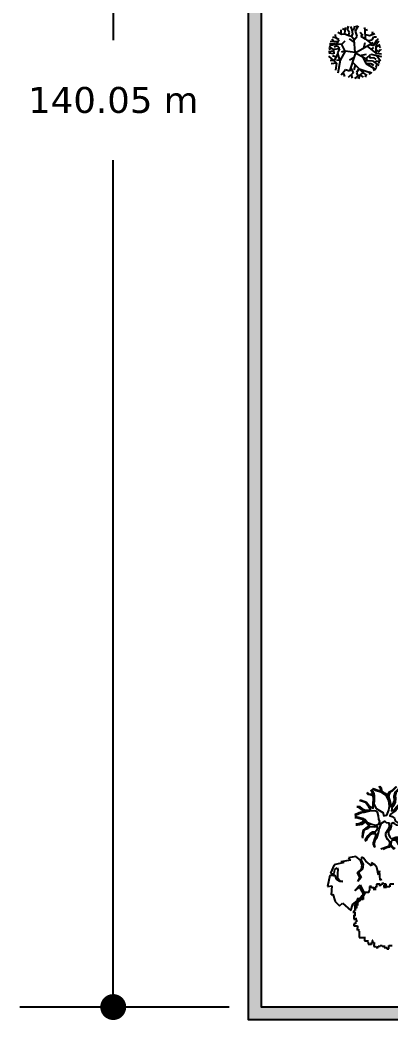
# Model space of a CAD drawing. Header units: inches. Extents: x 78 to 302, y -105 to 74.
# Drawn here: x 78 to 106.6, y -84.2 to -6.9 of the extents above; entities that cross this region are included whole.
import ezdxf

# ---------------------------------------------------------------- set-up
doc = ezdxf.new("R2010")
doc.units = ezdxf.units.IN
doc.header["$LTSCALE"] = 0.05
doc.header["$MEASUREMENT"] = 0
doc.layers.get('0').update_dxf_attribs({"color": 62})
doc.layers.add('rayas', color=7, linetype='Continuous')
doc.styles.get("Standard").update_dxf_attribs({"font": 'verdana.ttf'})
doc.dimstyles.get("Standard").update_dxf_attribs({"dimtxt": 0.18, "dimasz": 0.18, "dimexe": 0.18, "dimexo": 0.0625, "dimgap": 0.09, "dimtad": 0, "dimtih": 1, "dimtoh": 1, "dimdec": 4, "dimzin": 0, "dimdsep": 46, "dimtxsty": 'Standard', "dimcen": 0.09, "dimadec": 0, "dimazin": 0, "dimtfac": 1, "dimtdec": 4, "dimtofl": 0, "dimtmove": 0, "dimatfit": 3, "dimfxl": 1, "dimtolj": 1, "dimtzin": 0, "dimarcsym": 0})

# ---------------------------------------------------------------- blocks, each defined once
blk = doc.blocks.new('cg_t10')
for points in [[(-0.028, 0.1206), (-0.0285, 0.114), (-0.0271, 0.1053), (-0.0252, 0.0971), (-0.0214, 0.0905), (-0.0161, 0.0854), (-0.019, 0.0818), (-0.0252, 0.0752), (-0.029, 0.0676), (-0.0357, 0.0727), (-0.0414, 0.0818), (-0.0485, 0.0926), (-0.0623, 0.0941), (-0.0766, 0.0961)], [(0.0077, 0.1239), (0.0153, 0.1074), (0.0186, 0.0982), (0.021, 0.0875), (0.0262, 0.066), (0.0267, 0.0513), (0.0253, 0.0441), (0.02, 0.0375), (0.0067, 0.0344), (-0.0071, 0.0329), (-0.0152, 0.0288), (-0.0276, 0.0329), (-0.0304, 0.0431), (-0.0276, 0.0589), (-0.0209, 0.0747), (-0.0076, 0.0854), (-0.0052, 0.09), (0.0015, 0.1155), (0.0029, 0.1242)], [(0, 0.1242), (-0.0004, 0.116), (-0.0028, 0.1084), (-0.0071, 0.0951), (-0.0104, 0.089), (-0.0176, 0.0951), (-0.0233, 0.1048), (-0.0252, 0.114), (-0.0252, 0.1206)], [(0.011, 0.1237), (0.0186, 0.1079), (0.0258, 0.0798), (0.0286, 0.0941), (0.0396, 0.1104), (0.04, 0.117)], [(0.0429, 0.1165), (0.0424, 0.1068), (0.0353, 0.0971), (0.0291, 0.0864), (0.0286, 0.0727), (0.031, 0.0635), (0.0405, 0.0696), (0.0576, 0.0824), (0.0657, 0.1058)], [(-0.0899, 0.0854), (-0.0861, 0.0783), (-0.0785, 0.0747), (-0.0695, 0.0676), (-0.0628, 0.0589), (-0.0614, 0.0441), (-0.0723, 0.0446), (-0.0818, 0.0482), (-0.0909, 0.0513), (-0.0985, 0.0538), (-0.1032, 0.0538), (-0.1137, 0.0497)], [(-0.0804, 0.0936), (-0.0671, 0.0915), (-0.0556, 0.0895), (-0.0509, 0.0885), (-0.0456, 0.0824), (-0.0428, 0.0742), (-0.0347, 0.0635), (-0.0357, 0.0472), (-0.0352, 0.0375), (-0.0466, 0.0385), (-0.0566, 0.0456), (-0.0571, 0.0558), (-0.0614, 0.0645), (-0.0714, 0.0742), (-0.0828, 0.0813), (-0.0866, 0.0875)], [(0.0676, 0.1033), (0.0614, 0.0854), (0.0595, 0.0788), (0.0434, 0.0676), (0.0358, 0.0528), (0.0467, 0.0533), (0.0548, 0.0533), (0.071, 0.0518), (0.0833, 0.0528), (0.0872, 0.065), (0.0891, 0.0727), (0.0957, 0.0783)], [(-0.1155, 0.0457), (-0.1013, 0.0502), (-0.0856, 0.0441), (-0.0766, 0.038), (-0.0599, 0.0334), (-0.0456, 0.0303), (-0.029, 0.0232), (-0.0223, 0.0207), (-0.0142, 0.0084), (-0.0199, 0.0033), (-0.0209, -0.0069), (-0.0209, -0.0069), (-0.0357, -0.0084), (-0.0471, -0.0033), (-0.0614, 0.0059), (-0.0695, 0.0059), (-0.0818, 0.0008), (-0.0833, -0.0038), (-0.0928, -0.01), (-0.1104, -0.0084), (-0.1142, 0.0023), (-0.122, 0.0234)], [(0.1087, 0.06), (0.0971, 0.0518), (0.0843, 0.0492), (0.0657, 0.0502), (0.0514, 0.0513), (0.0353, 0.0416), (0.0186, 0.0166), (0.0062, 0.012), (0.0091, 0.0013), (0.0281, -0.0069), (0.0443, -0.01), (0.0657, -0.0074), (0.0853, 0.0028), (0.0976, 0.0222), (0.1033, 0.0416), (0.1105, 0.0566)], [(0.0971, 0.0767), (0.091, 0.0711), (0.0895, 0.0609), (0.0867, 0.0548), (0.0914, 0.0543), (0.0952, 0.0564), (0.1071, 0.0614)], [(0.1119, 0.0518), (0.1076, 0.0431), (0.1014, 0.0227), (0.11, 0.0237), (0.12, 0.0314)], [(-0.1223, 0.015), (-0.1161, 0.0023), (-0.1128, -0.0105), (-0.109, -0.0145), (-0.1123, -0.0161), (-0.1185, -0.0222), (-0.1204, -0.0273)], [(0.1205, 0.0278), (0.1143, 0.0227), (0.1038, 0.0207), (0.101, 0.0196), (0.0967, 0.0135), (0.0929, 0.0048), (0.0833, -0.0018), (0.0891, -0.0028), (0.0995, -0.01), (0.1057, -0.0207), (0.1191, -0.0349)], [(-0.1204, -0.0314), (-0.1156, -0.0227), (-0.109, -0.0176), (-0.1042, -0.0161), (-0.0918, -0.0171), (-0.0861, -0.0222), (-0.0861, -0.0298), (-0.0894, -0.0349), (-0.1009, -0.0416), (-0.1085, -0.0472), (-0.1099, -0.0559)], [(-0.1085, -0.0594), (-0.1066, -0.0513), (-0.0999, -0.0451), (-0.0913, -0.04), (-0.0852, -0.037), (-0.0823, -0.0324), (-0.0818, -0.0385), (-0.0814, -0.0472), (-0.0823, -0.0589), (-0.0814, -0.0645), (-0.0775, -0.0727), (-0.0704, -0.0859), (-0.0628, -0.0987), (-0.0537, -0.1109)], [(-0.0327, -0.1198), (-0.0285, -0.1089), (-0.0242, -0.0834), (-0.0266, -0.064), (-0.0309, -0.0492), (-0.0299, -0.0385), (-0.0247, -0.0303), (-0.0209, -0.0237), (-0.0247, -0.0161), (-0.0333, -0.0161), (-0.0461, -0.0125), (-0.0556, -0.0054), (-0.0642, -0.0064), (-0.0761, -0.0105), (-0.0818, -0.0171), (-0.0756, -0.0339), (-0.0747, -0.0472), (-0.0775, -0.0604), (-0.0656, -0.0895), (-0.0482, -0.1145)], [(0.0677, -0.1041), (0.0605, -0.0972), (0.0567, -0.0798), (0.0548, -0.062), (0.0419, -0.0457), (0.0253, -0.0334), (0.0129, -0.013), (0.0062, -0.0115), (0.0043, -0.0202), (0.0005, -0.0247), (-0.0028, -0.0283), (-0.0123, -0.0314), (-0.0233, -0.0462), (-0.0166, -0.063), (-0.008, -0.0757), (0.0048, -0.0839), (0.0229, -0.0885), (0.0443, -0.0926), (0.0538, -0.0992), (0.0651, -0.1058)], [(0.1129, -0.0507), (0.1048, -0.0436), (0.0986, -0.036), (0.0853, -0.0319), (0.0738, -0.0324), (0.0576, -0.0314), (0.0448, -0.0253), (0.0362, -0.0186), (0.03, -0.0181), (0.0253, -0.0171), (0.0296, -0.0273), (0.04, -0.0354), (0.0519, -0.0472), (0.061, -0.0543), (0.0743, -0.0604), (0.0929, -0.0625), (0.1038, -0.0681)], [(0.1181, -0.0365), (0.111, -0.0293), (0.1019, -0.0196), (0.0971, -0.0125), (0.09, -0.0079), (0.0805, -0.0059), (0.0686, -0.01), (0.0543, -0.013), (0.041, -0.0125), (0.0529, -0.0232), (0.0662, -0.0288), (0.0829, -0.0278), (0.0995, -0.0324), (0.1143, -0.0487)], [(0.001, -0.1242), (-0.0014, -0.1186), (-0.008, -0.112), (-0.0147, -0.1074), (-0.019, -0.0916), (-0.018, -0.0768), (-0.0214, -0.063), (-0.0119, -0.0793), (-0.0028, -0.0864), (0.0048, -0.0961), (0.0167, -0.1074), (0.0219, -0.1221)], [(0.1024, -0.0696), (0.0891, -0.0645), (0.0748, -0.063), (0.0619, -0.0599), (0.0567, -0.0564), (0.061, -0.066), (0.0624, -0.0752), (0.0619, -0.088), (0.0634, -0.0936), (0.0691, -0.1023)], [(-0.0299, -0.1196), (-0.0271, -0.1125), (-0.0233, -0.0992), (-0.0185, -0.1099), (-0.0099, -0.1135), (-0.0023, -0.1216), (-0.0023, -0.1237)], [(0.0248, -0.1211), (0.0205, -0.1079), (0.0196, -0.1043), (0.0129, -0.0992), (0.0029, -0.0905), (0.0024, -0.087), (0.011, -0.088), (0.0343, -0.0936), (0.0467, -0.0987), (0.0614, -0.1079)]]:
    blk.add_lwpolyline(points)
blk = doc.blocks.new('shrub4')
for p, q in [((-0.0423, 0.0747), (-0.0699, 0.078)), ((-0.0423, 0.0747), (-0.0445, 0.095)), ((-0.0332, 0.0832), (-0.0423, 0.0747)), ((-0.0332, 0.0832), (-0.0148, 0.1043)), ((-0.0332, 0.0832), (-0.0325, 0.0984)), ((-0.0042, 0.0687), (-0.0332, 0.0832)), ((-0.0184, 0.078), (-0.0134, 0.09)), ((-0.0063, 0.0841), (-0.0042, 0.1043)), ((0.0099, 0.0865), (-0.0063, 0.0841)), ((0.0035, 0.0865), (0.0021, 0.1052)), ((0.0148, 0.0941), (0.0099, 0.1043)), ((0.0106, 0.0865), (0.0227, 0.1026)), ((0.0134, 0.0619), (0.0106, 0.0865)), ((0.0241, 0.0713), (0.0198, 0.0832)), ((0.0304, 0.0789), (0.0247, 0.101)), ((0.0297, 0.0543), (0.0325, 0.1018)), ((0.041, 0.0848), (0.0395, 0.0984)), ((0.0403, 0.0841), (0.0509, 0.0908)), ((0.0403, 0.0696), (0.0403, 0.0841)), ((0.048, 0.0645), (0.0559, 0.0772)), ((0.0551, 0.078), (0.0587, 0.0891)), ((0.0559, 0.0772), (0.0678, 0.078)), ((-0.0798, 0.0484), (-0.0939, 0.0441)), ((-0.0678, 0.0398), (-0.0883, 0.0569)), ((-0.0304, 0.0602), (-0.0812, 0.0687)), ((-0.0727, 0.0237), (-0.0678, 0.0398)), ((-0.0311, 0.0619), (-0.0318, 0.0747)), ((-0.0311, 0.0611), (-0.0042, 0.0687)), ((0.0035, 0.0416), (-0.0304, 0.0602)), ((-0.0028, 0.0696), (0.0134, 0.0619)), ((-0.0008, 0.0024), (0.0035, 0.0416)), ((0.0035, 0.0424), (0.0007, 0.0552)), ((0.0035, 0.0416), (0.0297, 0.0543)), ((0.0148, 0.0628), (0.0241, 0.0713)), ((0.0297, 0.0552), (0.0438, 0.0416)), ((0.0312, 0.073), (0.048, 0.0645)), ((0.0636, 0.0272), (0.0693, 0.0424)), ((0.0678, 0.0552), (0.0763, 0.0696)), ((0.0693, 0.0433), (0.0678, 0.0552)), ((0.0686, 0.056), (0.0869, 0.0569)), ((0.0693, 0.0424), (0.0855, 0.0407)), ((0.0855, 0.0407), (0.0897, 0.0518)), ((0.0855, 0.0407), (0.0962, 0.0382)), ((-0.0925, -0.0076), (-0.1018, 0.0043)), ((-0.0869, 0.0178), (-0.1004, 0.0137)), ((-0.0791, 0.0102), (-0.0975, 0.0289)), ((-0.0601, 0.0187), (-0.0791, 0.0102)), ((-0.0021, 0.0009), (-0.0728, 0.0237)), ((-0.0502, 0.0026), (-0.0678, 0.0076)), ((-0.0395, 0.0119), (-0.0643, -0.0135)), ((-0.0219, 0.0076), (-0.0304, 0.0246)), ((-0.0021, 0.0009), (-0.0283, -0.0458)), ((-0.0014, 0), (0.038, -0.0666)), ((-0.0008, 0.0024), (0.048, 0.0068)), ((0.0389, 0.0059), (0.0516, 0.0237)), ((0.048, 0.0068), (0.0608, 0.017)), ((0.048, 0.0068), (0.0615, -0.005)), ((0.0608, 0.017), (0.0636, 0.0272)), ((0.0608, 0.017), (0.0699, 0.0111)), ((0.0615, -0.005), (0.0812, 0.0017)), ((0.0636, 0.028), (0.0763, 0.0237)), ((0.0699, 0.0111), (0.0869, 0.0144)), ((0.0763, 0.0237), (0.0862, 0.0314)), ((0.0812, 0.0017), (0.1018, -0.011)), ((0.0862, 0.0314), (0.1004, 0.028)), ((0.0869, 0.0144), (0.0996, 0.0196)), ((0.0869, 0.0144), (0.0891, 0.0059)), ((0.0891, 0.0059), (0.1025, 0.0035)), ((-0.089, -0.0144), (-0.1024, -0.0102)), ((-0.0975, -0.0017), (-0.101, -0.0034)), ((-0.0869, -0.0152), (-0.0968, -0.0288)), ((-0.0869, -0.0382), (-0.0968, -0.0365)), ((-0.0777, -0.0025), (-0.0925, -0.0076)), ((-0.0791, -0.028), (-0.0897, -0.0432)), ((-0.0784, -0.0288), (-0.089, -0.0144)), ((-0.065, -0.0126), (-0.0784, -0.0288)), ((-0.0643, -0.0119), (-0.0777, -0.0025)), ((-0.0643, -0.0135), (-0.077, -0.0517)), ((-0.017, -0.0263), (-0.0438, -0.0389)), ((-0.0325, -0.0339), (-0.0332, -0.0645)), ((-0.012, -0.022), (-0.0077, -0.0415)), ((0.017, -0.0306), (0.0381, -0.0365)), ((0.0346, -0.0593), (0.0516, -0.0373)), ((0.0509, -0.0373), (0.0601, -0.0204)), ((0.0516, -0.0373), (0.0855, -0.0365)), ((0.0601, -0.0204), (0.0713, -0.0271)), ((0.0686, -0.0373), (0.065, -0.0526)), ((0.0678, -0.0237), (0.0755, -0.0169)), ((0.0855, -0.0373), (0.0954, -0.0339)), ((0.0855, -0.0365), (0.0877, -0.0449)), ((0.094, -0.0059), (0.1032, -0.0025)), ((-0.077, -0.0517), (-0.0862, -0.0543)), ((-0.0755, -0.0517), (-0.0791, -0.0619)), ((-0.0607, -0.0669), (-0.0713, -0.0704)), ((-0.0615, -0.0678), (-0.065, -0.0788)), ((-0.0438, -0.0389), (-0.0607, -0.0669)), ((-0.0332, -0.0645), (-0.0508, -0.089)), ((-0.0431, -0.0576), (-0.0494, -0.0687)), ((-0.0438, -0.0389), (-0.0431, -0.0576)), ((-0.0395, -0.0738), (-0.0332, -0.0823)), ((-0.0205, -0.0687), (-0.0283, -0.0771)), ((-0.0247, -0.0398), (-0.0077, -0.0576)), ((-0.0148, -0.0517), (-0.0219, -0.056)), ((-0.0219, -0.056), (-0.0205, -0.0687)), ((-0.0077, -0.0576), (-0.0162, -0.0992)), ((0.0227, -0.0449), (-0.0035, -0.078)), ((0.012, -0.061), (0.0177, -0.0695)), ((0.0304, -0.0551), (0.0255, -0.0687)), ((0.0255, -0.0687), (0.0466, -0.0814)), ((0.0452, -0.0491), (0.0474, -0.0627)), ((0.0474, -0.0627), (0.0594, -0.0695)), ((0.0594, -0.0695), (0.0594, -0.0806)), ((0.065, -0.0526), (0.0721, -0.0738)), ((0.0672, -0.0636), (0.0806, -0.0661)), ((-0.0572, -0.078), (-0.0615, -0.0797)), ((-0.0445, -0.0814), (-0.0572, -0.078)), ((-0.036, -0.0865), (-0.0438, -0.0908)), ((-0.0332, -0.0823), (-0.036, -0.0924)), ((-0.012, -0.0806), (-0.0332, -0.0949)), ((-0.0035, -0.078), (-0.0063, -0.0992)), ((-0.0028, -0.0788), (0.0212, -0.0788)), ((0.0092, -0.0806), (0.0007, -0.089)), ((0.0007, -0.089), (0.0106, -0.0941)), ((0.0106, -0.0941), (0.0078, -0.0984)), ((0.0255, -0.089), (0.0177, -0.0958)), ((0.0212, -0.0788), (0.0297, -0.0941)), ((0.0219, -0.0788), (0.0332, -0.0814)), ((0.0332, -0.0814), (0.0438, -0.089)), ((0.0466, -0.0814), (0.053, -0.0882))]:
    blk.add_line(p, q)
blk = doc.blocks.new('_Dot')
at = {"color": 0, "linetype": 'ByBlock', "lineweight": -2}
blk.add_line((-0.5, 0), (-1, 0), dxfattribs=at)
at = {"color": 0, "linetype": 'ByBlock', "const_width": 0.5}
blk.add_lwpolyline([(-0.25, 0, 1), (0.25, 0, 1)], format="xyb", close=True, dxfattribs=at)
blk = doc.blocks.new('*D5')
at = {"layer": 'Defpoints', "color": 0}
for p in [(85.238, 56.888), (95.688, 56.888), (96.688, -83.162)]:
    blk.add_point(p, dxfattribs=at)
at = {"layer": 'rayas', "color": 0, "lineweight": -2}
for p, q in [((93.188, 56.888), (78.038, 56.888)), ((85.238, 54.888), (85.238, -8.496)), ((85.238, -81.162), (85.238, -17.778)), ((94.188, -83.162), (78.038, -83.162))]:
    blk.add_line(p, q, dxfattribs=at)
at = {"layer": 'rayas', "color": 0, "lineweight": -2, "xscale": 2, "yscale": 2, "zscale": 2}
for p, rotation in [((85.238, 56.888), 90), ((85.238, -83.162), 270)]:
    blk.add_blockref('_Dot', p, dxfattribs=dict(at, rotation=rotation))
at = {"layer": 'rayas', "color": 0, "insert": (85.238, -13.137), "char_height": 2, "attachment_point": 5}
blk.add_mtext('\\A1;140.05 m', dxfattribs=at)

msp = doc.modelspace()

# ---------------------------------------------------------------- hatches: boundary and pattern name
at = {"layer": 'rayas'}
msp.add_hatch(color=256, dxfattribs=at).paths.add_polyline_path([(188.02561, -83.1619), (96.68833, -83.1619), (96.68833, 55.88831), (299.96289, 55.88831), (299.96289, -83.1619), (208.62561, -83.1619), (208.62561, -84.1619), (300.96289, -84.1619), (300.96289, 56.88831), (95.68833, 56.88831), (95.68833, -84.1619), (188.02561, -84.1619)])

# ---------------------------------------------------------------- linework, layer by layer
for p, q in [((103.56427, -71.80928), (102.82051, -71.94797)), ((103.98555, -71.54923), (103.40823, -71.64024)), ((103.40823, -71.64024), (103.56427, -71.80928)), ((104.32882, -71.83095), (103.98555, -71.54923)), ((104.42244, -71.60124), (104.39123, -71.82228)), ((104.57847, -71.65325), (104.42244, -71.60124)), ((104.7345, -71.90896), (104.57847, -71.65325)), ((102.30561, -72.18201), (102.00915, -72.83213)), ((103.05456, -72.01298), (102.30561, -72.18201)), ((102.30561, -72.85813), (102.35242, -72.54607)), ((102.35242, -72.54607), (102.53966, -72.40305)), ((102.53966, -72.40305), (102.58647, -72.57208)), ((102.58647, -72.57208), (102.57086, -72.81912)), ((102.82051, -71.94797), (102.82051, -71.94797)), ((102.82051, -71.94797), (103.05456, -72.01298)), ((104.09477, -72.78012), (104.42244, -72.48106)), ((104.50045, -72.50707), (104.18839, -72.80612)), ((104.45365, -72.19501), (104.32882, -71.83095)), ((104.39123, -71.82228), (104.53166, -72.13)), ((104.42244, -72.48106), (104.45365, -72.19501)), ((104.53166, -72.13), (104.50045, -72.50707)), ((105.18179, -72.26002), (104.7345, -71.90896)), ((105.43144, -72.18201), (105.18179, -72.02598)), ((105.18179, -72.02598), (105.18179, -72.26002)), ((105.60308, -72.39005), (105.43144, -72.18201)), ((105.7123, -72.98815), (105.60308, -72.39005)), ((101.97794, -73.01416), (101.79071, -73.85498)), ((102.22759, -73.02716), (101.97794, -73.01416)), ((102.00915, -72.83213), (102.18079, -72.88414)), ((102.18079, -72.88414), (102.30561, -72.85813)), ((102.36802, -72.98815), (102.22759, -73.02716)), ((102.49285, -73.28721), (102.36802, -72.98815)), ((102.7425, -73.47791), (102.49285, -73.28721)), ((102.57086, -72.81912), (102.57086, -73.15719)), ((102.57086, -73.15719), (102.7581, -73.4389)), ((104.28201, -73.15719), (104.09477, -72.78012)), ((104.39123, -73.15719), (104.14158, -73.46491)), ((104.14158, -73.46491), (104.28201, -73.15719)), ((104.18839, -72.80612), (104.39123, -73.15719)), ((105.80592, -72.63709), (105.7123, -72.98815)), ((105.85273, -73.37389), (105.80592, -72.63709)), ((105.97755, -73.32188), (105.85273, -73.37389)), ((101.79071, -73.85498), (102.11837, -73.78997)), ((102.11837, -73.78997), (102.07156, -74.49209)), ((102.97655, -73.47791), (102.7425, -73.47791)), ((102.7581, -73.4389), (102.97655, -73.47791)), ((103.90753, -74.16703), (104.31322, -73.72495)), ((104.26641, -73.86798), (103.90753, -74.16703)), ((104.56287, -74.42708), (104.26641, -73.86798)), ((104.31322, -73.72495), (104.67209, -74.44008)), ((105.17291, -73.86641), (105.01775, -73.86641)), ((105.01775, -73.86641), (105.01775, -74.15896)), ((105.17291, -73.96872), (105.17291, -73.86641)), ((105.38087, -73.96872), (105.17291, -73.96872)), ((105.38087, -74.12539), (105.38087, -73.96872)), ((105.53604, -74.05505), (105.38087, -74.05505)), ((105.38087, -74.05505), (105.38087, -74.12539)), ((105.56963, -73.89998), (105.46566, -73.89998)), ((105.46566, -73.89998), (105.46566, -74.05505)), ((105.46566, -74.05505), (105.53604, -74.05505)), ((105.82878, -73.67618), (105.56963, -73.67618)), ((105.56963, -73.67618), (105.56963, -73.89998)), ((105.82878, -73.83124), (105.82878, -73.67618)), ((105.98395, -73.72733), (105.82878, -73.72733)), ((105.82878, -73.72733), (105.82878, -73.83124)), ((106.13912, -73.62502), (105.98395, -73.62502)), ((105.98395, -73.62502), (105.98395, -73.72733)), ((106.17431, -73.91757), (106.12152, -73.91757)), ((106.12152, -73.91757), (106.27669, -73.91757)), ((106.13912, -73.67618), (106.13912, -73.62502)), ((106.32948, -73.67618), (106.13912, -73.67618)), ((106.17431, -73.8824), (106.17431, -73.7625)), ((106.17431, -73.7625), (106.17431, -73.91757)), ((106.32948, -73.8824), (106.17431, -73.8824)), ((106.27669, -73.98631), (106.27669, -73.83124)), ((106.27669, -73.83124), (106.32948, -73.83124)), ((106.27669, -73.91757), (106.27669, -73.98631)), ((106.32948, -73.83124), (106.32948, -73.67618)), ((106.60462, -73.8824), (106.32948, -73.8824)), ((106.32948, -73.8824), (106.32948, -73.8824)), ((106.89897, -73.67618), (106.60462, -73.67618)), ((106.60462, -73.67618), (106.60462, -73.8824)), ((102.07156, -74.49209), (102.19639, -74.44008)), ((102.19639, -74.44008), (102.38363, -75.00785)), ((103.7359, -75.21589), (104.18839, -74.87783)), ((104.22431, -74.7968), (104.06914, -74.7968)), ((104.06914, -74.7968), (104.06914, -75.09095)), ((104.18839, -74.87783), (104.56287, -74.42708)), ((104.22431, -74.86554), (104.22431, -74.7968)), ((104.37947, -74.86554), (104.22431, -74.86554)), ((104.67209, -74.44008), (104.31322, -74.90383)), ((104.55224, -74.84956), (104.37947, -74.84956)), ((104.37947, -74.84956), (104.37947, -74.86554)), ((104.51705, -74.60817), (104.39707, -74.60817)), ((104.39707, -74.60817), (104.55224, -74.60817)), ((104.67222, -74.31402), (104.51705, -74.31402)), ((104.51705, -74.31402), (104.51705, -74.60817)), ((104.55224, -74.60817), (104.55224, -74.84956)), ((104.82738, -74.31402), (104.67222, -74.31402)), ((104.67222, -74.31402), (104.67222, -74.31402)), ((104.98255, -74.31402), (104.82738, -74.31402)), ((104.82738, -74.31402), (104.82738, -74.31402)), ((105.01775, -74.15896), (104.98255, -74.15896)), ((104.98255, -74.15896), (104.98255, -74.31402)), ((104.98255, -74.31402), (104.98255, -74.31402)), ((102.38363, -75.00785), (102.71129, -75.34591)), ((102.71129, -75.34591), (102.94534, -75.13788)), ((102.94534, -75.13788), (103.57987, -75.70998)), ((103.57987, -75.70998), (103.7359, -75.21589)), ((104.31322, -74.90383), (103.87633, -75.2679)), ((103.87633, -75.2679), (103.92314, -75.69698)), ((104.01635, -75.52097), (103.89637, -75.52097)), ((103.89637, -75.52097), (103.89637, -75.67604)), ((104.17152, -75.24601), (104.01635, -75.24601)), ((104.01635, -75.24601), (104.01635, -75.52097)), ((104.06914, -75.09095), (104.10273, -75.09095)), ((104.10273, -75.09095), (104.10273, -75.24601)), ((104.10273, -75.24601), (104.17152, -75.24601)), ((103.84358, -75.83111), (103.7412, -75.83111)), ((103.7412, -75.83111), (103.89637, -75.83111)), ((103.96516, -76.0725), (103.80999, -76.0725)), ((103.80999, -76.0725), (103.80999, -76.36664)), ((103.80999, -76.36664), (103.80999, -76.36664)), ((103.80999, -76.36664), (103.96516, -76.36664)), ((103.89637, -75.67604), (103.84358, -75.67604)), ((103.84358, -75.67604), (103.84358, -75.83111)), ((103.89637, -75.83111), (103.89637, -76.0725)), ((103.89637, -76.0725), (103.96516, -76.0725)), ((103.96516, -76.36664), (103.96516, -76.26273)), ((103.96516, -76.26273), (103.96516, -76.4178)), ((103.96516, -76.4178), (104.03394, -76.4178)), ((104.03394, -76.4178), (104.03394, -76.57286)), ((103.94756, -76.72793), (103.82759, -76.72793)), ((103.82759, -76.72793), (103.82759, -76.88299)), ((103.82759, -76.88299), (104.10273, -76.88299)), ((104.03394, -76.57286), (103.94756, -76.57286)), ((103.94756, -76.57286), (103.94756, -76.72793)), ((104.01635, -77.15955), (104.17152, -77.15955)), ((104.06914, -77.19472), (104.05154, -77.19472)), ((104.05154, -77.19472), (104.05154, -77.21071)), ((104.05154, -77.21071), (104.05154, -77.21071)), ((104.10273, -77.03806), (104.06914, -77.03806)), ((104.06914, -77.03806), (104.06914, -77.19472)), ((104.10273, -76.88299), (104.10273, -76.88299)), ((104.10273, -76.88299), (104.10273, -77.03806)), ((104.17152, -77.15955), (104.17152, -77.15955)), ((104.17152, -77.15955), (104.17152, -77.31462)), ((104.17152, -77.31462), (104.2419, -77.31462)), ((104.2419, -77.31462), (104.2419, -77.46968)), ((104.2419, -77.46968), (104.2419, -77.46968)), ((104.2419, -77.46968), (104.2419, -77.62475)), ((104.2419, -77.62475), (104.2419, -77.62475)), ((104.2419, -77.62475), (104.2419, -77.77981)), ((104.2419, -77.77981), (104.48345, -77.77981)), ((104.48345, -77.77981), (104.48345, -77.7974)), ((104.48345, -77.7974), (104.63862, -77.7974)), ((104.63862, -77.7974), (104.63862, -77.74624)), ((104.63862, -77.74624), (104.63862, -77.90131)), ((104.63862, -77.90131), (104.65462, -77.90131)), ((104.65462, -77.90131), (104.65462, -78.05637)), ((104.65462, -78.05637), (104.88017, -78.05637)), ((104.88017, -78.05637), (104.88017, -77.98763)), ((104.88017, -77.98763), (104.88017, -78.1427)), ((104.88017, -78.1427), (104.93136, -78.1427)), ((104.93136, -78.1427), (104.93136, -78.29776)), ((104.93136, -78.29776), (105.17291, -78.29776)), ((105.17291, -78.33133), (105.17291, -78.17627)), ((105.17291, -78.17627), (105.29449, -78.17627)), ((105.17291, -78.29776), (105.17291, -78.33133)), ((105.29449, -78.0212), (105.2417, -78.0212)), ((105.2417, -78.0212), (105.2417, -78.17627)), ((105.2417, -78.17627), (105.38087, -78.17627)), ((105.29449, -78.17627), (105.29449, -78.0212)), ((105.38087, -78.33133), (105.36328, -78.33133)), ((105.36328, -78.33133), (105.36328, -78.488)), ((105.36328, -78.488), (105.55204, -78.488)), ((105.38087, -78.17627), (105.38087, -78.33133)), ((105.55204, -78.488), (105.55204, -78.57272)), ((105.55204, -78.57272), (105.70881, -78.57272)), ((105.70881, -78.57272), (105.70881, -78.47041)), ((105.70881, -78.47041), (105.86397, -78.47041)), ((105.86397, -78.47041), (105.86397, -78.41766)), ((105.86397, -78.41766), (106.01914, -78.41766)), ((106.01914, -78.41766), (106.01914, -78.45283)), ((106.01914, -78.45283), (106.17431, -78.45283)), ((106.17431, -78.45283), (106.17431, -78.41766)), ((106.17431, -78.41766), (106.17431, -78.57272)), ((106.17431, -78.57272), (106.38067, -78.57272)), ((106.38067, -78.57272), (106.38067, -78.67663)), ((106.38067, -78.67663), (106.53584, -78.67663)), ((106.53584, -78.67663), (106.53584, -78.40167)), ((106.53584, -78.40167), (106.77739, -78.40167))]:
    msp.add_line(p, q)
for points in [[(188.02561, -84.1619), (95.68833, -84.1619), (95.68833, 56.88831), (300.96289, 56.88831), (300.96289, -84.1619), (208.62561, -84.1619)], [(188.02561, -83.1619), (96.68833, -83.1619), (96.68833, 55.88831), (299.96289, 55.88831), (299.96289, -83.1619), (208.62561, -83.1619)]]:
    msp.add_lwpolyline(points, dxfattribs=at)

# ---------------------------------------------------------------- block references
at = {"xscale": 20, "yscale": 20, "zscale": 20, "rotation": 90}
for name, p in [('shrub4', (103.97001, -9.43468)), ('cg_t10', (106.38182, -68.52446))]:
    msp.add_blockref(name, p, dxfattribs=at)

# ---------------------------------------------------------------- dimensions: what is measured, and where the dimension line sits
at = {"layer": 'rayas', "color": 3}
dim = msp.add_linear_dim(base=(85.23815, 56.88831), p1=(96.68833, -83.1619), p2=(95.68833, 56.88831), angle=90, text='140.05 m', dimstyle='Standard', override={"dimscale": 40, "dimtxt": 0.05, "dimasz": 0.05, "dimpost": ' m', "dimblk": 'Dot'}, dxfattribs=at)
dim.commit()
dim.dimension.update_dxf_attribs({"geometry": '*D5', "text_midpoint": (85.23815, -13.1368)})

doc.saveas('drawing.dxf')
